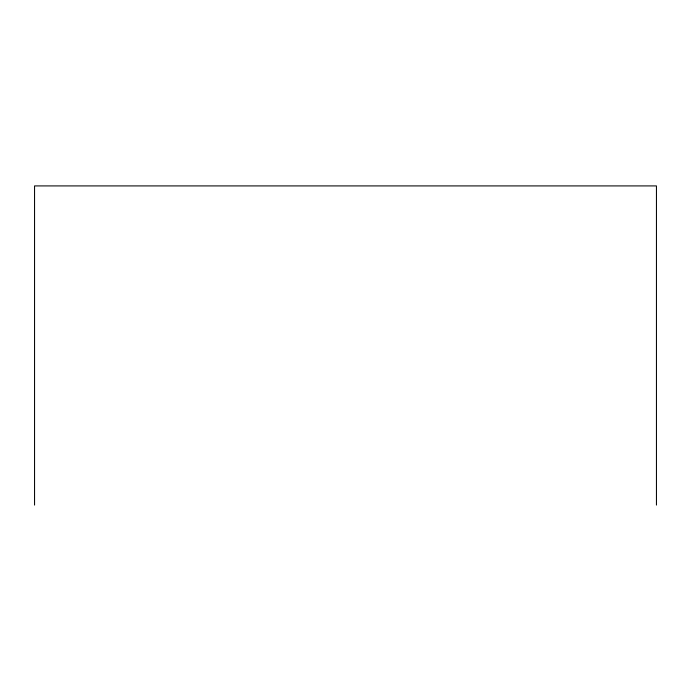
<?xml version="1.0" encoding="UTF-8"?>
<svg xmlns="http://www.w3.org/2000/svg" width="691" height="691" viewBox="0 0 691 691"><rect width="100%" height="100%" fill="white"/><g stroke="black" fill="none" stroke-linecap="round" stroke-linejoin="round"><path stroke-width="1.04" d="M656.45 505.086L656.45 185.914L34.55 185.914L34.55 505.086"/></g></svg>
